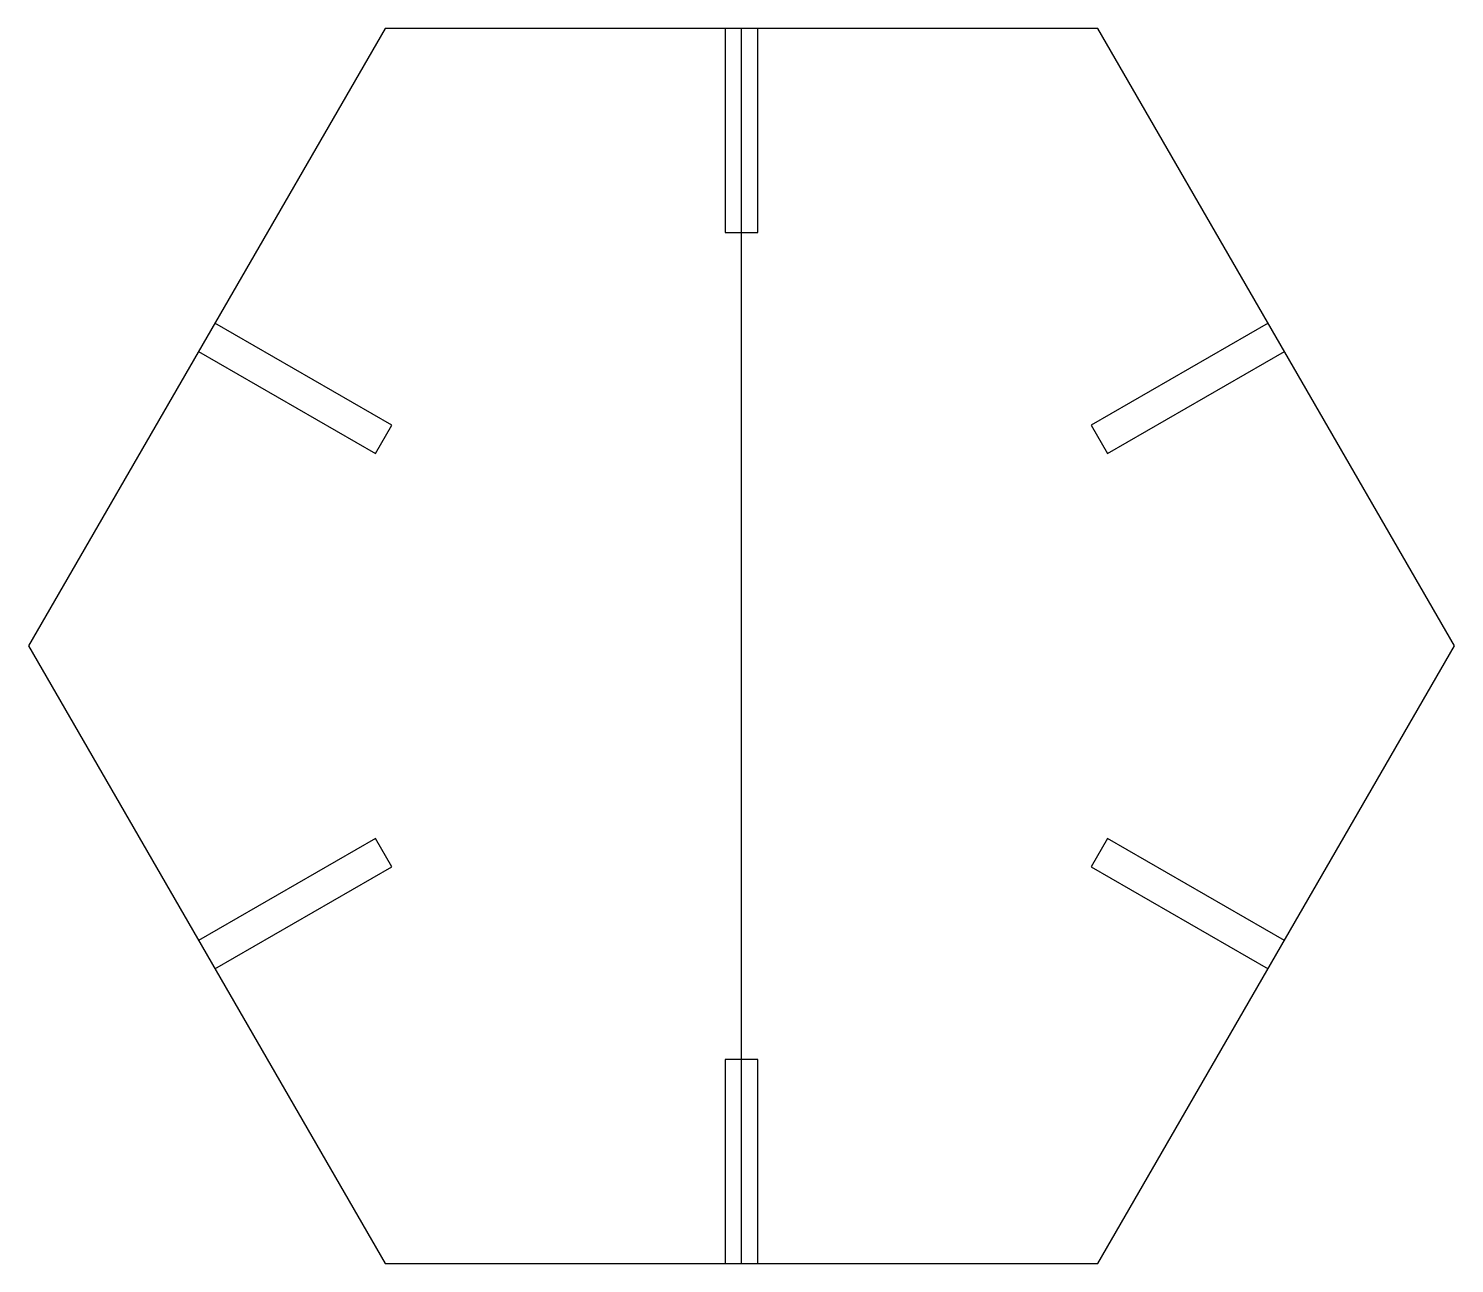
# Model space of a CAD drawing. Header units: millimetres. Extents: x -70 to 70, y -61 to 61.
import ezdxf

# ---------------------------------------------------------------- set-up
doc = ezdxf.new("R2010")
doc.units = ezdxf.units.MM
doc.layers.get('0').update_dxf_attribs({"linetype": 'CONTINUOUS'})

msp = doc.modelspace()

# ---------------------------------------------------------------- linework, layer by layer
for p, q in [((-1.6, 60.5), (-1.6, 40.5)), ((0, -60.5), (0, 60.5)), ((1.6, 40.5), (1.6, 60.5)), ((-1.6, 40.5), (1.6, 40.5)), ((-34.27, 21.64), (-51.59, 31.64)), ((51.59, 31.64), (34.27, 21.64)), ((-53.19, 28.86), (-35.87, 18.86)), ((35.87, 18.86), (53.19, 28.86)), ((-35.87, 18.86), (-34.27, 21.64)), ((34.27, 21.64), (35.87, 18.86)), ((-35.87, -18.86), (-53.19, -28.86)), ((-34.27, -21.64), (-35.87, -18.86)), ((35.87, -18.86), (34.27, -21.64)), ((53.19, -28.86), (35.87, -18.86)), ((-51.59, -31.64), (-34.27, -21.64)), ((34.27, -21.64), (51.59, -31.64)), ((1.6, -40.5), (-1.6, -40.5)), ((-1.6, -40.5), (-1.6, -60.5)), ((1.6, -60.5), (1.6, -40.5))]:
    msp.add_line(p, q)
msp.add_lwpolyline([(-34.93, 60.5), (-69.86, 0), (-34.93, -60.5), (34.93, -60.5), (69.86, 0), (34.93, 60.5)], close=True)

doc.saveas('drawing.dxf')
